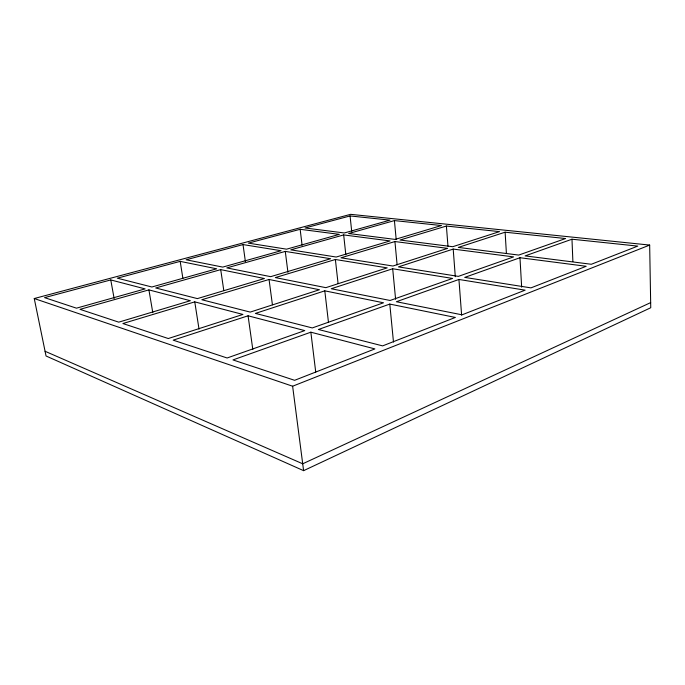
<?xml version="1.0" encoding="UTF-8"?>
<svg xmlns="http://www.w3.org/2000/svg" width="685" height="685" viewBox="0 0 685 685"><rect width="100%" height="100%" fill="white"/><g stroke="black" fill="none" stroke-linecap="round" stroke-linejoin="round"><path stroke-width="1.03" d="M303.601 470.663L650.75 307.736L649.663 245.076L350.617 214.336L34.25 298.532L46.041 355.986L303.601 470.663L292.623 386.22L34.25 298.532M650.664 302.607L302.71 463.796L45.073 351.277M292.623 386.22L649.663 245.076M310.853 332.191L232.968 359.925L294.618 380.312L374.892 348.913L310.853 332.191L315.725 372.041M389.791 304.08L318.422 329.494L382.641 345.882L455.362 317.446L389.791 304.08L393.481 342.063M458.933 279.463L396.392 301.734L462.05 314.826L525.121 290.157L458.933 279.463L461.621 315.186M519.983 257.723L464.738 277.399L530.952 287.88L586.172 266.285L519.983 257.723L521.653 287.186M571.975 239.211L525.138 255.89L591.301 264.273L637.761 246.103L571.975 239.211L572.883 261.507M248.073 315.794L173.177 340.154L227.12 357.99L304.748 330.598L248.073 315.794L252.808 349.453M324.801 290.842L255.394 313.413L312.291 327.935L383.497 302.796L324.801 290.842L328.466 322.327M392.693 268.76L331.257 288.736L390.09 300.475L452.545 278.435L392.693 268.76L395.605 299.302M453.196 249.083L398.43 266.893L458.351 276.38L513.57 256.892L453.196 249.083L455.302 276.714M505.119 232.198L458.325 247.413L518.716 255.077L565.579 238.534L505.119 232.198L506.403 253.373M194.763 301.871L122.889 323.525L168.287 338.536L242.918 314.449L194.763 301.871L199.027 329.142M269.059 279.48L201.818 299.739L250.213 312.095L319.433 289.746L269.059 279.48L272.425 304.799M335.376 259.495L275.344 277.588L325.872 287.666L387.196 267.869L335.376 259.495L338.073 283.539M394.937 241.548L341.002 257.8L392.925 266.02L447.622 248.364L394.937 241.548L397.12 264.915M446.397 226.041L400.006 240.024L452.742 246.711L499.519 231.616L446.397 226.041L447.973 246.24M148.919 289.892L80.017 309.346L118.753 322.156L190.344 300.715L148.919 289.892L152.798 312.711M220.716 269.625L155.718 287.974L197.383 298.609L264.427 278.538L220.716 269.625L223.807 290.62M285.285 251.404L226.812 267.904L270.695 276.663L330.59 258.725L285.285 251.404L287.94 272.313M343.673 234.921L290.791 249.845L336.207 257.038L390.048 240.923L343.673 234.921L345.831 254.786M394.423 220.596L348.656 233.517L395.108 239.407L441.457 225.528L394.423 220.596L396.187 239.519M110.773 279.934L44.585 297.632L76.463 308.173L145.109 288.899L110.773 279.934L114.147 298.574M180.189 261.37L117.323 278.178L151.882 286.998L216.674 268.803L180.189 261.37L182.869 278.247M243.021 244.571L186.106 259.786L222.753 267.099L281.081 250.719L243.021 244.571L245.376 261.473M300.15 229.295L248.381 243.132L286.57 249.177L339.349 234.364L300.15 229.295L302.085 245.221M350.069 215.946L305.039 227.985L344.332 232.968L390.039 220.133L350.069 215.946L351.739 231.658"/></g></svg>
